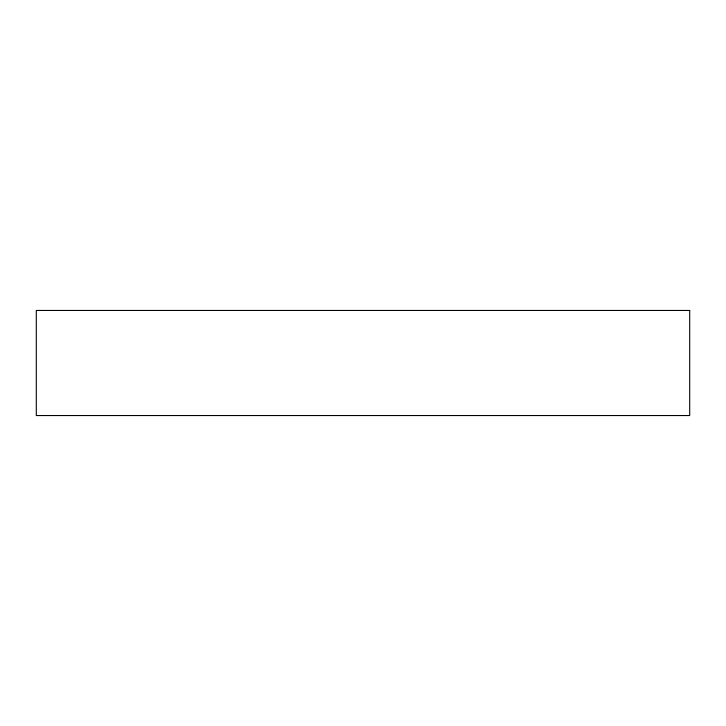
<?xml version="1.0" encoding="UTF-8"?>
<svg xmlns="http://www.w3.org/2000/svg" width="726" height="726" viewBox="0 0 726 726"><rect width="100%" height="100%" fill="white"/><g stroke="black" fill="none" stroke-linecap="round" stroke-linejoin="round"><path stroke-width="1.09" d="M689.7 310.456L36.3 310.456L36.3 415.544L689.7 415.544L689.7 310.456"/></g></svg>
